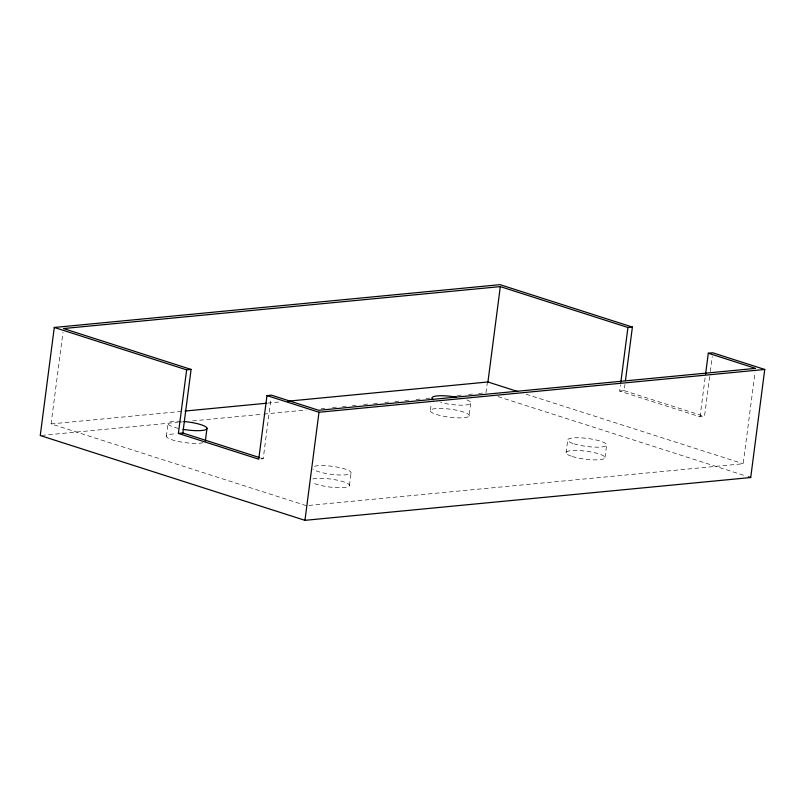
<?xml version="1.0" encoding="UTF-8"?>
<svg xmlns="http://www.w3.org/2000/svg" width="805" height="805" viewBox="0 0 805 805"><rect width="100%" height="100%" fill="white"/><g stroke="black" fill="none" stroke-linecap="round" stroke-linejoin="round"><path stroke-width="0.6" stroke-dasharray="4.03 3.02" d="M306.333 505.671L51.087 423.913L62.991 332.264M166.383 436.36L168.034 423.641M260.961 458.961L263.195 458.739L270.963 398.908M349.45 485.324L351.101 472.605M430.423 410.238L431.329 403.305M469.084 416.094A19.652 4.015 7.4 0 0 442.287 408.497A19.652 4.015 7.4 0 0 437.9 414.907A19.652 4.015 7.4 0 0 469.084 416.094L470.734 403.375M486.009 392.749L487.307 382.808M566.056 452.913L567.706 440.194M605.008 457.441L606.668 444.732M709.678 376.488L704.496 416.386L700.038 416.809L619.689 391.069L620.494 384.84M619.689 391.069L624.147 390.646L624.952 384.408M700.038 416.809L705.22 376.921M710.322 371.507L712.274 356.545M308.838 505.429L743.176 463.74L755.08 372.091M51.087 423.913L181.266 411.415M267.632 403.124L281.398 401.806M41.498 435.414L177.603 422.353M178.851 422.233L182.594 421.87M192.586 420.914L262.511 414.203M263.758 414.082L306.212 410.007M321.195 408.568L324.938 408.216M332.435 407.491L337.426 407.018M342.417 406.535L346.17 406.173M352.409 405.579L356.152 405.217M363.649 404.492L368.64 404.019M373.641 403.536L378.632 403.053M384.871 402.46L389.872 401.977M394.863 401.504L399.854 401.021M404.855 400.538L409.846 400.065M416.084 399.461L421.085 398.988M426.076 398.505L431.078 398.022M457.29 395.507L462.291 395.024M468.53 394.43L473.531 393.947M478.522 393.474L483.513 392.991M624.147 390.646L704.496 416.386M526.098 394.209L743.176 463.74M497.993 396.583L745.923 476.007M260.83 457.985L263.195 458.739M312.803 478.965A19.652 4.015 7.4 0 1 342.055 481.34A19.652 4.015 7.4 0 1 342.93 487.659A19.652 4.015 7.4 0 1 313.376 483.081M203.031 442.72A19.652 4.015 7.4 0 1 172.491 439.953A19.652 4.015 7.4 0 1 175.631 433.945M314.463 466.246A19.652 4.015 7.4 0 1 344.993 469.023A19.652 4.015 7.4 0 1 341.853 475.02A19.652 4.015 7.4 0 1 312.944 469.144M178.277 428.361A19.652 4.015 7.4 0 1 168.124 423.128A19.652 4.015 7.4 0 1 181.93 421.377M466.86 399.904A19.652 4.015 7.4 0 1 465.642 404.985A19.652 4.015 7.4 0 1 440.587 402.47M572.285 456.505A19.652 4.015 7.4 0 0 604.545 458.437A19.652 4.015 7.4 0 0 579.771 450.589A19.652 4.015 7.4 0 0 572.285 456.505M573.935 443.786A19.652 4.015 7.4 0 0 606.195 445.728A19.652 4.015 7.4 0 0 581.431 437.88A19.652 4.015 7.4 0 0 573.935 443.786"/><path stroke-width="1.21" d="M625.435 380.674L632.398 327.061L500.046 284.668L54.287 327.464L40.25 435.535L304.954 520.332L750.713 477.536L764.75 369.465L712.757 352.801L708.299 353.234L705.542 374.426M178.378 433.432L186.639 369.857L191.097 369.425L182.836 432.999L178.378 433.432L258.737 459.172L266.988 395.597L271.446 395.164L318.72 410.309L755.563 368.378L708.299 353.234M205.356 440.969L207.006 428.25M304.954 520.332L318.991 412.251L764.75 369.465M287.657 401.202L487.931 381.983L500.318 286.61L627.94 327.494L632.398 327.061M620.816 382.345L627.94 327.494M500.318 286.61L63.474 328.541L191.097 369.425M185.019 411.053L266.385 403.245M487.931 381.983L517.756 391.532M748.318 476.771L750.713 477.536M54.287 327.464L186.639 369.857M266.988 395.597L318.991 412.251M182.836 432.999L259.653 457.602M183.902 421.518A19.652 4.015 7.4 0 1 207.006 428.461A19.652 4.015 7.4 0 1 183.027 429.337M433.402 399.763A19.652 4.015 7.4 0 1 436.743 395.959A19.652 4.015 7.4 0 1 456.435 397.167"/></g></svg>
